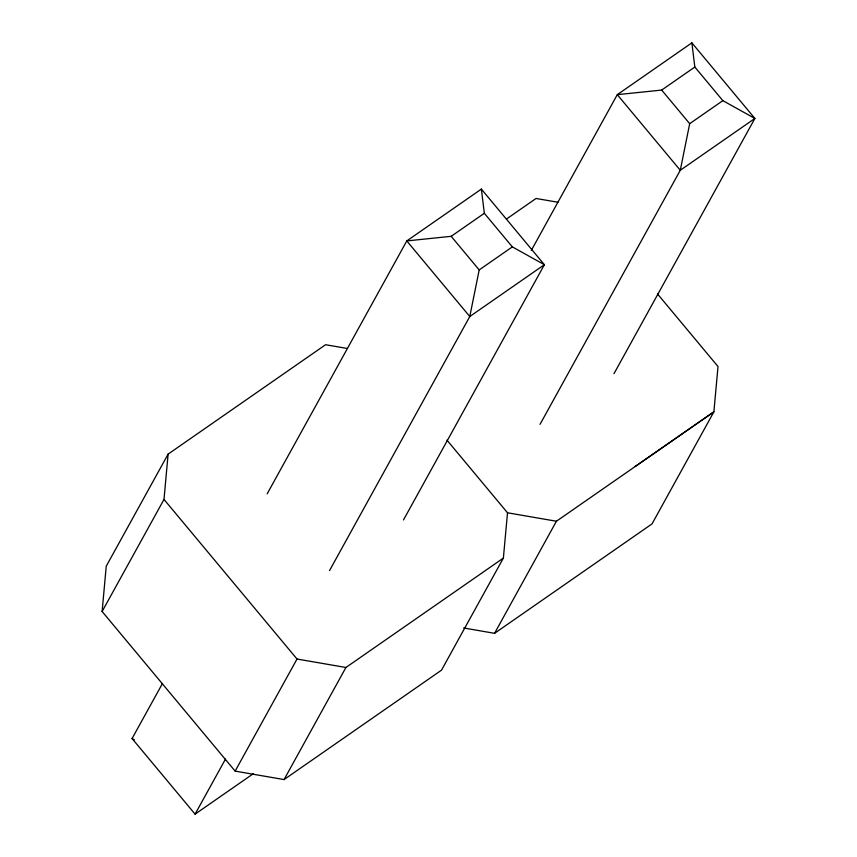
<?xml version="1.0" encoding="UTF-8"?>
<svg xmlns="http://www.w3.org/2000/svg" width="857" height="857" viewBox="0 0 857 857"><rect width="100%" height="100%" fill="white"/><g stroke="black" fill="none" stroke-linecap="round" stroke-linejoin="round"><path stroke-width="1.29" d="M446.968 440.144L507.515 512.786L503.38 558.078L441.516 670.153L284.063 779.57L235.139 771.118L102.122 611.502L106.236 566.198L168.111 454.124L325.574 344.718L347.46 348.51M102.122 611.502L163.998 499.427L168.111 454.124M403.476 519.953L544.377 264.706L512.347 246.891L479.192 269.923L469.786 316.522L329.527 570.601M613.966 373.706L754.878 118.459L722.847 100.644L689.692 123.676L680.287 170.275L540.028 424.354M253.222 773.764L195.085 814.15L132.074 738.541L162.455 683.511M267.17 493.836L406.786 240.924L481.366 189.097L544.377 264.706L469.786 316.522L406.786 240.924L451.189 236.318L484.344 213.286L481.366 189.097M195.085 814.15L225.466 759.12M235.139 771.118L297.015 659.033L163.998 499.427M531.319 250.394L617.286 94.666L691.867 42.85L754.878 118.459L680.287 170.275L617.286 94.666L661.69 90.071L694.834 67.039L691.867 42.85M284.063 779.57L345.928 667.485L503.38 558.078M463.669 627.977L494.564 633.323L556.429 521.238L713.881 411.831L718.016 366.539L657.469 293.897M506.541 218.985L536.064 198.47L557.961 202.252M635.155 466.529L713.881 411.831L652.016 523.906L494.564 633.323M507.515 512.786L556.429 521.238M297.015 659.033L345.928 667.485M132.074 738.541L134.367 739.816M694.834 67.039L722.847 100.644M661.69 90.071L689.692 123.676M484.344 213.286L512.347 246.891M451.189 236.318L479.192 269.923"/></g></svg>
